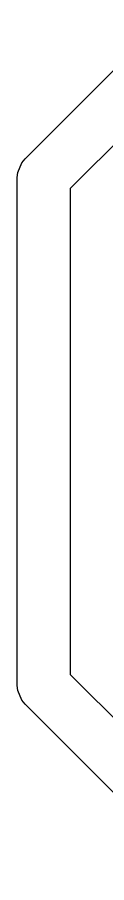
# Model space of a CAD drawing. Header units: inches. Extents: x 4.57 to 7.67, y -3.82 to -2.6.
# Drawn here: x 5.2283 to 5.2416, y -3.1859 to -3.0573 of the extents above; entities that cross this region are included whole.
import ezdxf

# ---------------------------------------------------------------- set-up
doc = ezdxf.new("R2010")
doc.units = ezdxf.units.IN
doc.header["$MEASUREMENT"] = 0
doc.layers.add('F.Cu', color=13, linetype='CONTINUOUS', true_color=0xc83434)

msp = doc.modelspace()

# ---------------------------------------------------------------- linework, layer by layer
at = {"layer": 'F.Cu', "linetype": 'CONTINUOUS'}
for p, q in [((5.2295, -3.07832), (5.25053, -3.05729)), ((5.25581, -3.06314), (5.23622, -3.08273)), ((5.22842, -3.08033), (5.22901, -3.07892)), ((5.22901, -3.07892), (5.2295, -3.07832)), ((5.22835, -3.0811), (5.22842, -3.08033)), ((5.22835, -3.15655), (5.22835, -3.0811)), ((5.23622, -3.08273), (5.23622, -3.15492)), ((5.23622, -3.15492), (5.26044, -3.17913)), ((5.22842, -3.15732), (5.22835, -3.15655)), ((5.22901, -3.15874), (5.22842, -3.15732)), ((5.2295, -3.15933), (5.22901, -3.15874)), ((5.25602, -3.18585), (5.2295, -3.15933))]:
    msp.add_line(p, q, dxfattribs=at)

doc.saveas('drawing.dxf')
